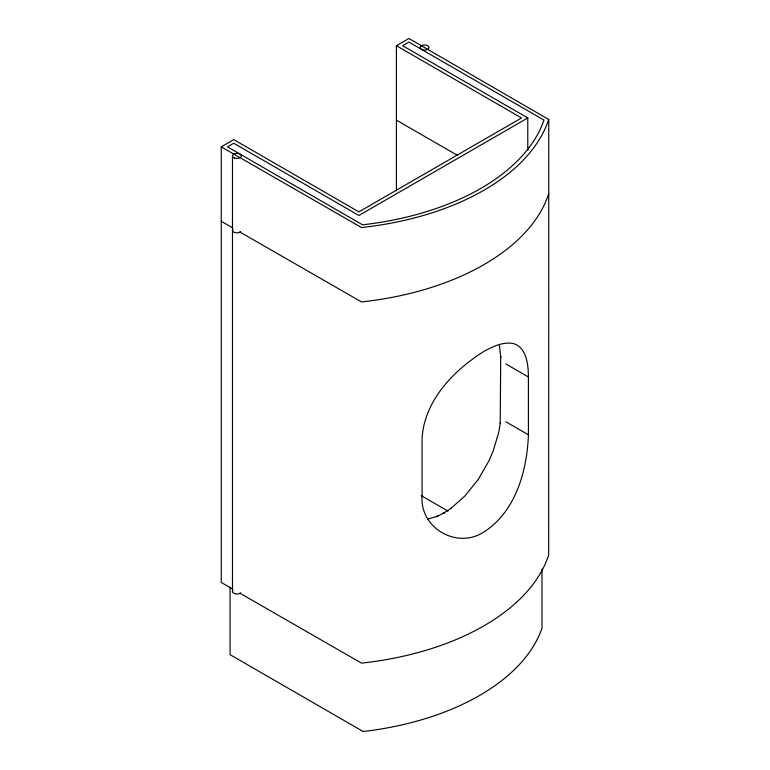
<?xml version="1.0" encoding="UTF-8"?>
<svg xmlns="http://www.w3.org/2000/svg" width="770" height="770" viewBox="0 0 770 770"><rect width="100%" height="100%" fill="white"/><g stroke="black" fill="none" stroke-linecap="round" stroke-linejoin="round"><path stroke-width="1.16" d="M528.413 434.781C527.084 470.576 515.852 511.444 483.993 531.935C457.486 549.482 419.862 528.586 422.066 496.178L422.066 438.39C424.366 400.592 453.453 370.543 483.993 351.341C492.858 346.567 502.82 341.611 513.176 343.497C526.978 347.539 528.239 365.086 528.413 376.992L528.413 434.781L505.89 421.777M396.415 190.922L396.415 45.719L408.928 38.5L548.673 119.485A234.667 135.481 0 0 1 361.525 227.535L221.25 146.849L221.25 582.438L232.646 589.021M548.75 193.626L548.673 193.886A234.667 135.481 0 0 1 361.525 301.936L239.894 232.02M221.25 146.849L233.762 139.63L358.878 211.865L521.531 117.954L396.415 45.719M527.787 117.954L358.878 215.475L233.762 143.239L227.506 146.849L362.535 224.811L366.337 224.368A230.249 132.931 0 0 0 543.187 122.266L543.957 120.072L408.928 42.109L402.672 45.719L527.787 117.954L527.787 150.362M427.735 519.086L437.822 516.121L436.446 516.728L444.463 512.704L443.308 513.378L451.287 508.162L450.806 508.479L465.022 495.87L478.151 479.537L488.873 460.97L493.089 451.239L498.796 432.172L500.269 422.817L500.231 423.394L500.712 356.625L500.75 357.309L499.374 344.652M396.415 120.13L457.418 155.347M505.89 363.989L528.413 376.992M221.25 221.26L232.646 227.833M421.228 495.639L448.121 511.155M239.894 593.208L361.525 663.124A234.667 135.481 0 0 0 548.673 555.074L548.75 119.225M541.993 569.02L541.993 628.233L541.416 629.87A228.44 131.891 0 0 1 365.962 731.173L363.132 731.5L230.066 654.673L230.066 587.173M232.473 155.752L232.473 591.601M240.596 231.674A4.427 2.551 0 0 1 234.677 232.502A4.427 2.551 0 0 1 232.954 229.123M240.596 592.862A4.427 2.551 0 0 1 234.677 593.68A4.427 2.551 0 0 1 232.954 590.311M422.153 49.675A4.427 2.551 0 0 0 428.986 47.663A4.427 2.551 0 0 0 422.557 45.257A4.427 2.551 0 0 0 422.153 49.675M234.484 158.023A4.427 2.551 0 0 0 241.308 156.012A4.427 2.551 0 0 0 234.879 153.605A4.427 2.551 0 0 0 234.484 158.023"/></g></svg>
